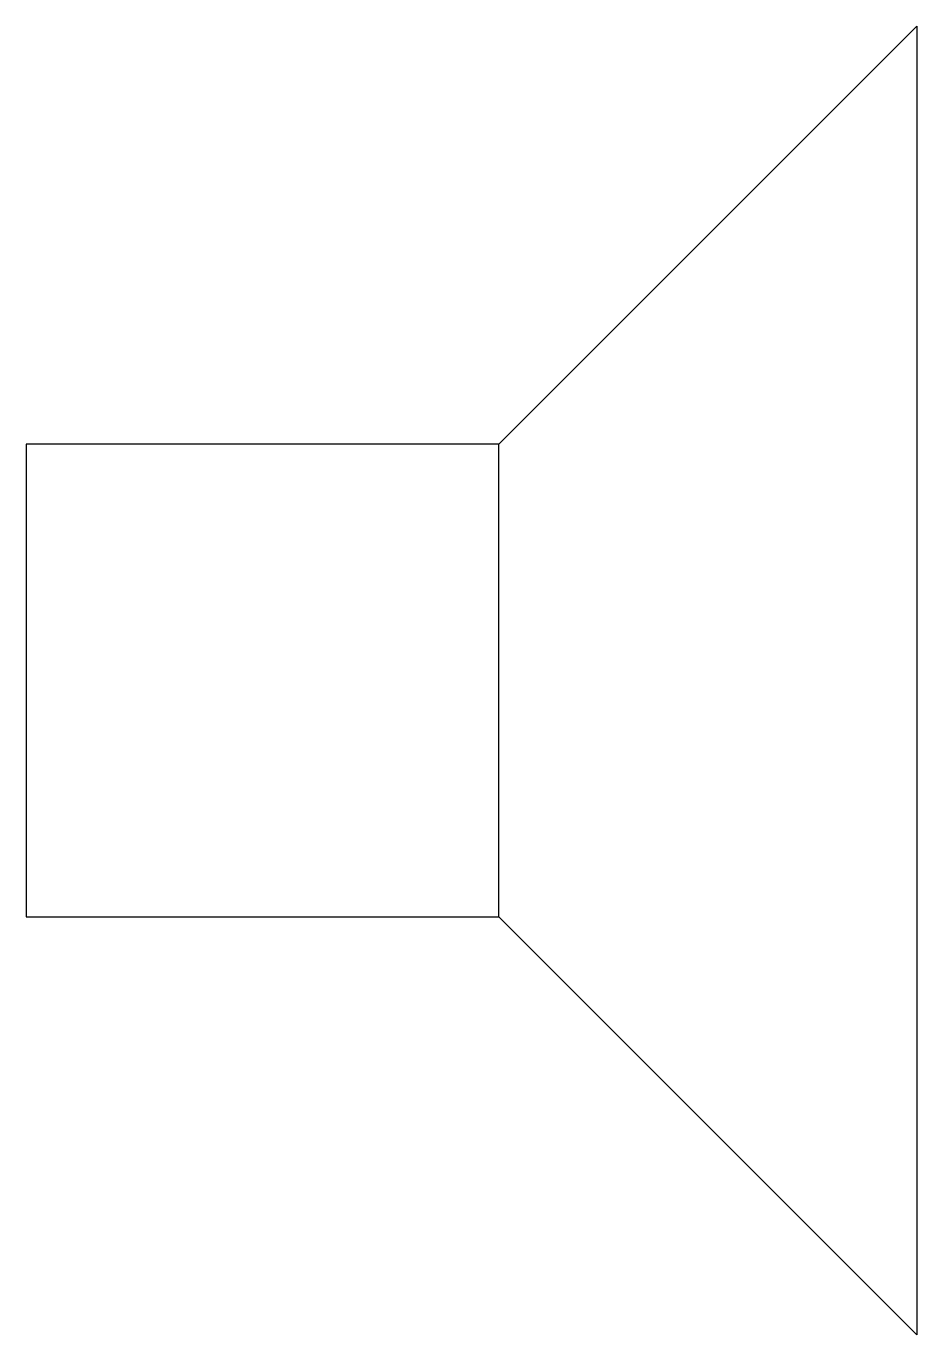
# Model space of a CAD drawing. Extents: x -2 to 1.77, y -2.77 to 2.77.
import ezdxf

# ---------------------------------------------------------------- set-up
doc = ezdxf.new("R2010")
doc.units = 0
doc.layers.get('0').update_dxf_attribs({"linetype": 'CONTINUOUS'})

msp = doc.modelspace()

# ---------------------------------------------------------------- linework, layer by layer
at = {"linetype": 'Continuous'}
for p, q in [((0, 1), (1.7678, 2.7678)), ((1.7678, 2.7678), (1.7678, -2.7678)), ((0, 1), (-2, 1)), ((-2, 1), (-2, -1)), ((0, -1), (0, 1)), ((-2, -1), (0, -1)), ((0, -1), (1.7678, -2.7678))]:
    msp.add_line(p, q, dxfattribs=at)

doc.saveas('drawing.dxf')
